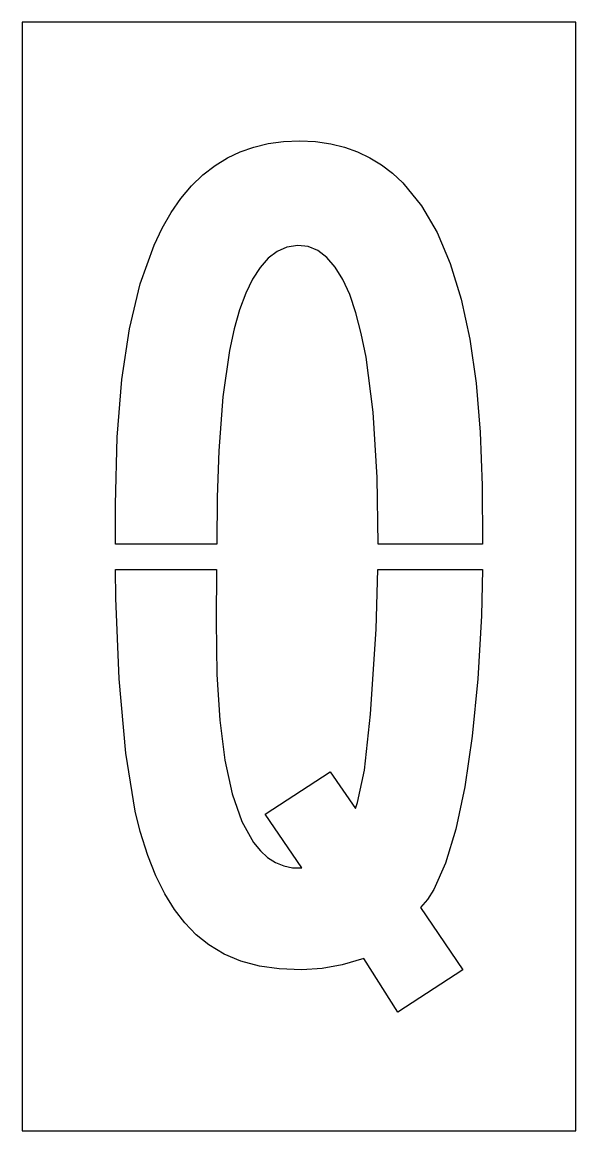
# Model space of a CAD drawing. Extents: x 0 to 11, y 0 to 22.
import ezdxf

# ---------------------------------------------------------------- set-up
doc = ezdxf.new("R2010")
doc.units = 0
doc.layers.add('CUT', color=7, linetype='Continuous')
doc.layers.add('OUTSIDE', color=1, linetype='Continuous')

msp = doc.modelspace()

# ---------------------------------------------------------------- linework, layer by layer
at = {"layer": 'CUT'}
for points in [[(6.9724, 14.2582), (6.8311, 15.3535), (6.7376, 15.822), (6.63, 16.2345), (6.5074, 16.5927), (6.3714, 16.894), (6.2205, 17.141), (6.0554, 17.3322), (5.877, 17.4666), (5.6826, 17.5455), (5.4751, 17.5673), (5.2572, 17.5327), (5.0668, 17.4494), (4.8884, 17.3151), (4.7258, 17.133), (4.5765, 16.9012), (4.4413, 16.6206), (4.3208, 16.2929), (4.214, 15.9154), (4.1205, 15.4847), (3.9872, 14.5676), (3.9047, 13.4958), (3.8752, 12.5735), (3.8664, 11.6428), (1.8555, 11.6428), (1.8519, 12.4305), (1.8888, 13.7634), (1.9807, 14.9073), (2.1314, 15.9156), (2.3442, 16.8046), (2.6213, 17.5761), (2.782, 17.9126), (2.9607, 18.2231), (3.1544, 18.5018), (3.3661, 18.7522), (3.5917, 18.9698), (3.8346, 19.1582), (4.0765, 19.3065), (4.3325, 19.4281), (4.6023, 19.5225), (4.8852, 19.59), (5.1928, 19.6318), (5.5141, 19.6449), (5.8296, 19.6295), (6.1317, 19.5858), (6.4047, 19.5183), (6.6608, 19.4268), (6.9048, 19.3103), (7.1367, 19.1687), (7.3557, 19.0022), (7.5618, 18.8108), (7.9343, 18.3559), (8.2434, 17.8281), (8.5048, 17.214), (8.7223, 16.5039), (8.893, 15.7074), (9.017, 14.8342), (9.0988, 13.8668), (9.1402, 12.8089), (9.1481, 11.6428), (7.0697, 11.6428), (7.0524, 12.967)], [(8.6162, 5.9878), (8.4108, 5.3086), (8.176, 4.787), (8.0495, 4.5892), (7.9152, 4.431), (8.7536, 3.1945), (7.4631, 2.3551), (6.7906, 3.4204), (6.3604, 3.2964), (5.9573, 3.2234), (5.5552, 3.1962), (5.109, 3.2124), (4.713, 3.2686), (4.3476, 3.3662), (4.0116, 3.5066), (3.7077, 3.6887), (3.4592, 3.8884), (3.2308, 4.1246), (3.0244, 4.3935), (2.8328, 4.7049), (2.6564, 5.0614), (2.4946, 5.466), (2.3423, 5.9398), (2.2426, 6.3455), (2.0599, 7.4964), (1.9284, 8.9668), (1.8604, 10.5686), (1.8578, 11.1408), (3.8616, 11.1408), (3.8519, 10.1143), (3.8672, 9.0586), (3.925, 8.1484), (4.0266, 7.3567), (4.1728, 6.6854), (4.3626, 6.1404), (4.5962, 5.7206), (4.7319, 5.5548), (4.8759, 5.4241), (5.0308, 5.3247), (5.196, 5.2572), (5.3714, 5.221), (5.5559, 5.2164), (4.8258, 6.2834), (6.1172, 7.1258), (6.6236, 6.3966), (6.6616, 6.5162), (6.8013, 7.1567), (6.9223, 8.266), (7.03, 9.9558), (7.0634, 11.1408), (9.1431, 11.1408), (9.1237, 10.2198), (9.0512, 8.9714), (8.9396, 7.8305), (8.7925, 6.8258)]]:
    msp.add_lwpolyline(points, close=True, dxfattribs=at)
at = {"layer": 'OUTSIDE'}
msp.add_lwpolyline([(0, 0), (11, 0), (11, 22), (0, 22)], close=True, dxfattribs=at)

doc.saveas('drawing.dxf')
